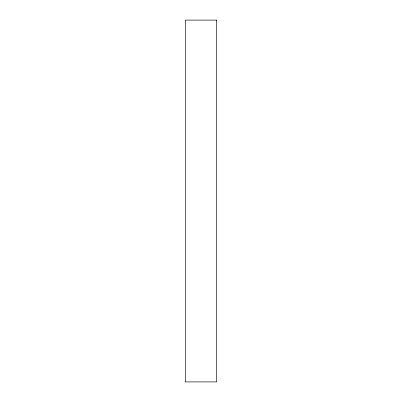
<?xml version="1.0" encoding="UTF-8"?>
<svg xmlns="http://www.w3.org/2000/svg" width="402" height="402" viewBox="0 0 402 402"><rect width="100%" height="100%" fill="white"/><g stroke="black" fill="none" stroke-linecap="round" stroke-linejoin="round"><path stroke-width="0.6" d="M216.678 20.1L185.322 20.1L185.322 381.9L216.678 381.9L216.678 20.1"/></g></svg>
